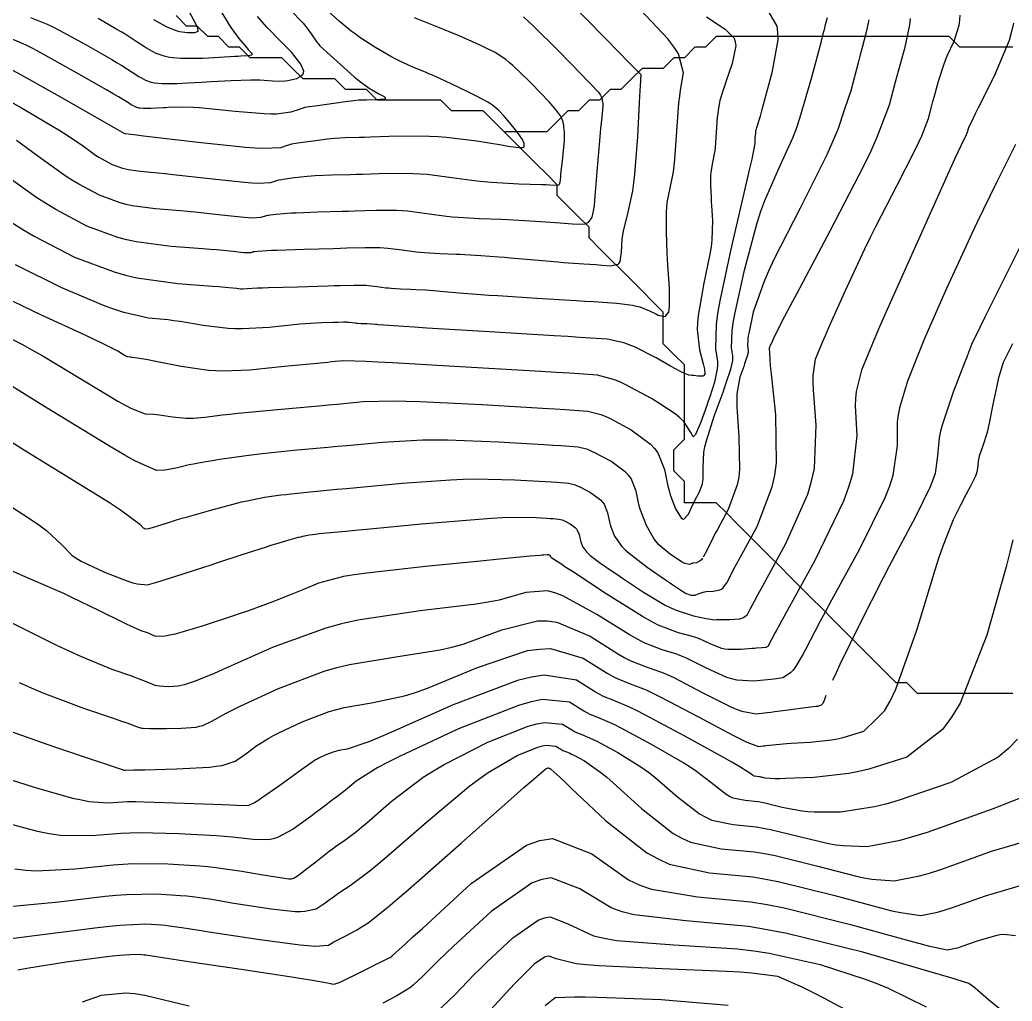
# Model space of a CAD drawing. Header units: metres. Extents: x 837475 to 838479, y 1189012 to 1191015.
# Drawn here: x 838270.1 to 838363.8, y 1189838.2 to 1189930.8 of the extents above; entities that cross this region are included whole.
import ezdxf

# ---------------------------------------------------------------- set-up
doc = ezdxf.new("R2010")
doc.units = ezdxf.units.M
doc.header["$LTSCALE"] = 0.3
for name, color, linetype in [('COTAS 10', 1, 'Continuous'), ('COTAS INT', 252, 'Continuous'), ('DRENAJE', 5, 'Continuous')]:
    doc.layers.add(name, color=color, linetype=linetype)

msp = doc.modelspace()

# ---------------------------------------------------------------- linework, layer by layer
at = {"layer": 'COTAS 10'}
for points, elevation in [([(838288.657, 1189932.267), (838289.57, 1189930.754), (838289.805, 1189930.39), (838290.033, 1189930.048), (838290.793, 1189929.012), (838291.403, 1189928.264), (838291.537, 1189928.104), (838291.655, 1189927.966), (838291.953, 1189927.638), (838292.026, 1189927.48), (838292.003, 1189927.448), (838291.961, 1189927.421), (838291.65, 1189927.367), (838290.973, 1189927.327), (838290.7, 1189927.31), (838290.389, 1189927.29), (838288.956, 1189927.194), (838287.378, 1189927.113), (838286.975, 1189927.102), (838286.588, 1189927.096), (838285.314, 1189927.115), (838284.238, 1189927.219), (838283.976, 1189927.267), (838283.73, 1189927.322), (838282.968, 1189927.59), (838282.278, 1189927.958), (838282.076, 1189928.076), (838281.869, 1189928.202), (838281.083, 1189928.717), (838280.037, 1189929.392), (838279.666, 1189929.618), (838279.26, 1189929.862), (838277.501, 1189930.887)], 1810), ([(838267.146, 1189901.698), (838270.292, 1189900.138), (838271.237, 1189899.625), (838272.214, 1189899.076), (838276.012, 1189896.801), (838279.361, 1189894.783), (838280.055, 1189894.396), (838280.649, 1189894.085), (838281.952, 1189893.582), (838282.737, 1189893.531), (838283.004, 1189893.504), (838283.293, 1189893.472), (838284.514, 1189893.308), (838285.809, 1189893.18), (838286.145, 1189893.169), (838286.47, 1189893.169), (838287.563, 1189893.262), (838289.242, 1189893.471), (838289.937, 1189893.546), (838290.732, 1189893.627), (838294.437, 1189893.981), (838298.327, 1189894.34), (838299.238, 1189894.424), (838300.078, 1189894.502), (838302.516, 1189894.73), (838305.437, 1189894.8), (838306.582, 1189894.779), (838307.873, 1189894.739), (838313.749, 1189894.449), (838319.431, 1189894.106), (838320.599, 1189894.034), (838321.592, 1189893.972), (838323.714, 1189893.83), (838324.936, 1189893.514), (838325.36, 1189893.342), (838325.823, 1189893.133), (838327.805, 1189892.076), (838329.646, 1189890.71), (838330.02, 1189890.307), (838330.333, 1189889.894), (838330.967, 1189888.328), (838330.973, 1189888.313), (838331.285, 1189886.739), (838331.392, 1189886.331), (838331.508, 1189885.934), (838332, 1189884.599), (838332.521, 1189883.758), (838332.655, 1189883.673), (838332.784, 1189883.651), (838333.213, 1189884.107), (838333.613, 1189884.953), (838333.724, 1189885.177), (838333.836, 1189885.398), (838334.239, 1189886.16), (838334.54, 1189886.973), (838334.587, 1189887.226), (838334.617, 1189887.49), (838334.595, 1189888.546), (838334.682, 1189889.973), (838334.781, 1189890.472), (838334.912, 1189891.015), (838335.659, 1189893.353), (838336.483, 1189895.633), (838336.663, 1189896.14), (838336.822, 1189896.594), (838337.223, 1189897.784), (838337.394, 1189898.608), (838337.408, 1189898.83), (838337.407, 1189899.049), (838337.285, 1189899.82), (838337.341, 1189901.398), (838337.452, 1189902.126), (838337.605, 1189902.981), (838338.504, 1189907.12), (838339.715, 1189911.613), (838339.937, 1189912.297), (838340.064, 1189912.691), (838340.419, 1189913.697), (838341.75, 1189916.729), (838343.064, 1189919.608), (838343.408, 1189920.518), (838343.743, 1189921.476), (838344.881, 1189925.342), (838345.765, 1189928.754), (838345.939, 1189929.426), (838346.083, 1189929.98), (838346.171, 1189930.313), (838346.35, 1189930.995)], 1830), ([(838317.653, 1189931.035), (838318.079, 1189930.647), (838318.571, 1189930.184), (838320.894, 1189927.883), (838323.155, 1189925.578), (838323.607, 1189925.112), (838323.984, 1189924.72), (838324.719, 1189923.925), (838324.92, 1189923.646), (838324.96, 1189923.58), (838324.994, 1189923.518), (838325.06, 1189923.332), (838325.083, 1189923.166), (838325.09, 1189923.117), (838325.098, 1189923.066), (838325.126, 1189922.869), (838325.131, 1189922.543), (838325.123, 1189922.41), (838325.112, 1189922.259), (838325.041, 1189921.559), (838324.929, 1189920.498), (838324.893, 1189920.119), (838324.853, 1189919.703), (838324.689, 1189917.893), (838324.535, 1189916.067), (838324.501, 1189915.642), (838324.472, 1189915.251), (838324.399, 1189914.127), (838324.324, 1189913.279), (838324.293, 1189913.061), (838324.258, 1189912.851), (838324.095, 1189912.152), (838323.758, 1189911.647), (838323.614, 1189911.558), (838323.448, 1189911.491), (838322.662, 1189911.433), (838321.504, 1189911.529), (838321.102, 1189911.56), (838320.666, 1189911.592), (838318.797, 1189911.722), (838316.706, 1189911.849), (838316.13, 1189911.879), (838315.554, 1189911.907), (838313.484, 1189911.99), (838311.47, 1189912.105), (838310.93, 1189912.152), (838310.397, 1189912.207), (838308.537, 1189912.461), (838306.701, 1189912.689), (838306.183, 1189912.728), (838305.662, 1189912.755), (838303.745, 1189912.765), (838301.718, 1189912.703), (838301.126, 1189912.686), (838300.522, 1189912.668), (838298.233, 1189912.602), (838296.186, 1189912.528), (838295.735, 1189912.506), (838295.334, 1189912.482), (838294.303, 1189912.39), (838293.729, 1189912.31), (838293.617, 1189912.294), (838293.525, 1189912.281), (838293.359, 1189912.257), (838293.263, 1189912.228), (838293.214, 1189912.212), (838293.156, 1189912.193), (838292.866, 1189912.095), (838292.08, 1189912.057), (838291.708, 1189912.076), (838291.27, 1189912.108), (838289.134, 1189912.329), (838286.618, 1189912.605), (838285.941, 1189912.671), (838285.272, 1189912.734), (838282.926, 1189912.924), (838280.721, 1189913.219), (838280.141, 1189913.348), (838279.574, 1189913.496), (838277.637, 1189914.203), (838275.672, 1189915.239), (838275.088, 1189915.596), (838274.487, 1189915.984), (838272.17, 1189917.637), (838269.804, 1189919.36)], 1820), ([(838364.089, 1189918.982), (838362.288, 1189915.395), (838360.475, 1189911.667), (838359.965, 1189910.592), (838359.453, 1189909.499), (838357.574, 1189905.395), (838355.852, 1189901.486), (838355.438, 1189900.515), (838355.051, 1189899.592), (838353.881, 1189896.664), (838353.13, 1189894.142), (838353.007, 1189893.475), (838352.921, 1189892.822), (838352.919, 1189890.579), (838352.519, 1189887.771), (838352.182, 1189886.763), (838351.747, 1189885.654), (838349.36, 1189880.813), (838346.735, 1189876.009), (838346.15, 1189874.923), (838345.627, 1189873.944), (838344.249, 1189871.289), (838344.011, 1189870.876), (838343.329, 1189869.691), (838343.093, 1189869.378), (838342.867, 1189869.121), (838342.118, 1189868.659), (838341.275, 1189868.553), (838340.988, 1189868.52), (838340.679, 1189868.485), (838339.368, 1189868.347), (838337.796, 1189868.444), (838337.321, 1189868.558), (838336.83, 1189868.71), (838334.912, 1189869.573), (838333.04, 1189870.513), (838332.576, 1189870.714), (838332.136, 1189870.889), (838330.747, 1189871.306), (838329.051, 1189871.97), (838328.418, 1189872.302), (838327.715, 1189872.697), (838324.585, 1189874.655), (838321.373, 1189876.418), (838320.617, 1189876.689), (838319.92, 1189876.867), (838317.883, 1189876.727), (838315.341, 1189876.005), (838314.325, 1189875.815), (838313.173, 1189875.63), (838307.883, 1189875.001), (838302.002, 1189874.108), (838300.477, 1189873.757), (838298.997, 1189873.36), (838294.025, 1189871.555), (838290.049, 1189869.784), (838289.196, 1189869.411), (838288.452, 1189869.088), (838286.66, 1189868.341), (838285.607, 1189868.007), (838285.329, 1189867.943), (838285.056, 1189867.893), (838284.116, 1189867.815), (838283.284, 1189867.874), (838283.079, 1189867.909), (838282.885, 1189867.953), (838282.274, 1189868.181), (838281.42, 1189868.548), (838281.071, 1189868.68), (838280.675, 1189868.825), (838278.84, 1189869.459), (838275.878, 1189870.668), (838274.77, 1189871.176), (838273.537, 1189871.759), (838268.048, 1189874.488)], 1840), ([(838269.64, 1189850.646), (838270.664, 1189850.529), (838271.685, 1189850.462), (838275.348, 1189850.644), (838278.904, 1189851.029), (838279.858, 1189851.09), (838280.798, 1189851.131), (838284.083, 1189851.118), (838287.099, 1189850.925), (838287.87, 1189850.854), (838288.614, 1189850.775), (838291.068, 1189850.425), (838293.037, 1189850.081), (838293.475, 1189850.007), (838293.867, 1189849.941), (838294.893, 1189849.775), (838295.509, 1189849.71), (838295.642, 1189849.707), (838295.758, 1189849.71), (838296.041, 1189849.778), (838296.455, 1189850.081), (838296.654, 1189850.233), (838296.889, 1189850.414), (838298.043, 1189851.316), (838299.311, 1189852.293), (838299.619, 1189852.522), (838299.907, 1189852.732), (838300.793, 1189853.342), (838301.927, 1189854.2), (838302.373, 1189854.567), (838302.876, 1189854.99), (838305.167, 1189856.985), (838308.185, 1189859.282), (838309.146, 1189859.895), (838310.162, 1189860.498), (838314.284, 1189862.594), (838318.09, 1189864.091), (838318.907, 1189864.317), (838319.621, 1189864.461), (838321.345, 1189864.298), (838322.263, 1189863.724), (838322.469, 1189863.608), (838322.655, 1189863.511), (838323.152, 1189863.316), (838323.895, 1189863.01), (838324.235, 1189862.843), (838324.634, 1189862.641), (838326.561, 1189861.611), (838328.829, 1189860.204), (838329.442, 1189859.763), (838330.05, 1189859.299), (838332.194, 1189857.44), (838334.278, 1189855.816), (838334.848, 1189855.502), (838335.416, 1189855.246), (838337.44, 1189854.808), (838339.618, 1189854.6), (838340.282, 1189854.49), (838340.973, 1189854.356), (838343.688, 1189853.68), (838346.427, 1189853.034), (838347.134, 1189852.918), (838347.817, 1189852.831), (838350.097, 1189852.744), (838353.208, 1189853.345), (838354.415, 1189853.691), (838355.773, 1189854.115), (838360.241, 1189855.697), (838361.926, 1189856.294), (838367.691, 1189858.553)], 1850), ([(838309.386, 1189837.06), (838311.166, 1189838.743), (838313.005, 1189840.662), (838313.583, 1189841.237), (838314.191, 1189841.831), (838316.633, 1189844.132), (838319.037, 1189845.811), (838319.621, 1189846.012), (838320.169, 1189846.1), (838321.85, 1189845.464), (838324.265, 1189844.318), (838325.275, 1189844.084), (838326.434, 1189843.886), (838331.85, 1189843.471), (838337.851, 1189843.078), (838339.378, 1189842.894), (838340.847, 1189842.677), (838345.663, 1189841.621), (838349.894, 1189840.236), (838350.994, 1189839.812), (838352.063, 1189839.37), (838355.663, 1189837.626)], 1860)]:
    msp.add_lwpolyline(points, dxfattribs=dict(at, elevation=elevation))
at = {"layer": 'COTAS INT'}
for points, elevation in [([(838320.49, 1189933.926), (838323.678, 1189930.721), (838326.816, 1189927.536), (838327.416, 1189926.926), (838327.901, 1189926.433), (838328.684, 1189925.634), (838328.705, 1189925.605), (838328.709, 1189925.598), (838328.712, 1189925.592), (838328.719, 1189925.572), (838328.722, 1189925.555), (838328.722, 1189925.55), (838328.723, 1189925.545), (838328.726, 1189925.525), (838328.726, 1189925.477), (838328.725, 1189925.462), (838328.717, 1189925.39), (838328.706, 1189925.28), (838328.702, 1189925.241), (838328.698, 1189925.198), (838328.681, 1189925.011), (838328.626, 1189924.07), (838328.598, 1189923.551), (838328.564, 1189922.921), (838328.397, 1189919.712), (838328.132, 1189916.203), (838328.037, 1189915.383), (838327.932, 1189914.629), (838327.477, 1189912.452), (838327.07, 1189910.834), (838326.995, 1189910.432), (838326.938, 1189910.049), (838326.87, 1189908.831), (838326.748, 1189907.968), (838326.656, 1189907.808), (838326.539, 1189907.684), (838325.906, 1189907.522), (838325.029, 1189907.587), (838324.758, 1189907.605), (838324.475, 1189907.624), (838323.35, 1189907.694), (838321.902, 1189907.796), (838321.415, 1189907.835), (838320.891, 1189907.879), (838318.686, 1189908.074), (838316.419, 1189908.276), (838315.856, 1189908.323), (838315.32, 1189908.366), (838313.619, 1189908.493), (838312.104, 1189908.585), (838311.686, 1189908.607), (838311.269, 1189908.627), (838309.769, 1189908.687), (838308.31, 1189908.77), (838307.919, 1189908.805), (838307.533, 1189908.844), (838306.185, 1189909.028), (838304.855, 1189909.194), (838304.48, 1189909.221), (838304.102, 1189909.241), (838302.713, 1189909.249), (838300.971, 1189909.196), (838300.371, 1189909.178), (838299.719, 1189909.159), (838296.939, 1189909.08), (838294.373, 1189909), (838293.857, 1189908.981), (838293.424, 1189908.963), (838292.562, 1189908.911), (838292.306, 1189908.875), (838292.256, 1189908.868), (838292.215, 1189908.862), (838292.141, 1189908.851), (838292.098, 1189908.839), (838292.076, 1189908.832), (838292.05, 1189908.823), (838291.921, 1189908.779), (838291.57, 1189908.762), (838291.404, 1189908.771), (838291.209, 1189908.785), (838290.257, 1189908.883), (838288.66, 1189909.04), (838288.06, 1189909.091), (838287.39, 1189909.145), (838284.396, 1189909.369), (838281.083, 1189909.812), (838280.211, 1189910.005), (838279.36, 1189910.228), (838276.449, 1189911.289), (838273.497, 1189912.847), (838272.62, 1189913.383), (838271.716, 1189913.966), (838268.235, 1189916.449)], 1822), ([(838269.302, 1189911.677), (838270.392, 1189910.988), (838271.47, 1189910.342), (838275.261, 1189908.376), (838279.018, 1189906.969), (838280.074, 1189906.677), (838281.138, 1189906.426), (838285.036, 1189905.872), (838288.281, 1189905.633), (838288.932, 1189905.581), (838289.476, 1189905.536), (838290.549, 1189905.425), (838290.932, 1189905.378), (838291.042, 1189905.374), (838291.153, 1189905.372), (838291.565, 1189905.397), (838292.554, 1189905.453), (838293.028, 1189905.472), (838293.588, 1189905.492), (838296.336, 1189905.577), (838299.172, 1189905.658), (838299.788, 1189905.676), (838300.331, 1189905.692), (838301.681, 1189905.732), (838302.542, 1189905.728), (838302.776, 1189905.715), (838303.009, 1189905.698), (838303.834, 1189905.595), (838304.669, 1189905.481), (838304.908, 1189905.457), (838305.15, 1189905.435), (838306.055, 1189905.384), (838306.984, 1189905.347), (838307.502, 1189905.321), (838308.44, 1189905.264), (838309.495, 1189905.185), (838309.827, 1189905.158), (838310.176, 1189905.129), (838311.581, 1189905.004), (838313.627, 1189904.842), (838314.38, 1189904.79), (838315.214, 1189904.734), (838318.901, 1189904.505), (838322.622, 1189904.277), (838323.478, 1189904.221), (838324.259, 1189904.17), (838326.448, 1189904.012), (838327.952, 1189903.821), (838328.301, 1189903.749), (838328.621, 1189903.668), (838329.53, 1189903.305), (838330.197, 1189902.968), (838330.363, 1189902.903), (838330.521, 1189902.851), (838331.026, 1189902.764), (838331.362, 1189903.177), (838331.413, 1189903.439), (838331.447, 1189903.766), (838331.418, 1189905.482), (838331.286, 1189907.594), (838331.254, 1189908.17), (838331.224, 1189908.742), (838331.134, 1189910.78), (838331.141, 1189912.632), (838331.172, 1189913.087), (838331.217, 1189913.518), (838331.484, 1189914.868), (838331.797, 1189916.416), (838331.871, 1189916.972), (838331.938, 1189917.583), (838332.133, 1189920.25), (838332.326, 1189922.938), (838332.392, 1189923.563), (838332.463, 1189924.135), (838332.767, 1189925.769), (838332.272, 1189927.55), (838331.84, 1189928.215), (838331.28, 1189928.955), (838328.189, 1189932.246)], 1824), ([(838269.43, 1189926.009), (838270.237, 1189925.573), (838274.106, 1189923.402), (838279.098, 1189920.547), (838280.004, 1189920.029), (838280.006, 1189920.027), (838280.012, 1189920.024), (838280.038, 1189920.024), (838280.041, 1189920.025), (838280.05, 1189920.025), (838281.112, 1189919.901), (838281.778, 1189919.823), (838282.605, 1189919.725), (838286.936, 1189919.214), (838291.41, 1189918.752), (838292.327, 1189918.686), (838293.105, 1189918.646), (838294.756, 1189918.726), (838295.368, 1189918.933), (838295.49, 1189918.974), (838295.593, 1189919.007), (838295.796, 1189919.068), (838296.145, 1189919.119), (838296.339, 1189919.146), (838296.576, 1189919.18), (838297.785, 1189919.349), (838299.154, 1189919.521), (838299.492, 1189919.555), (838299.812, 1189919.585), (838300.821, 1189919.646), (838302.129, 1189919.685), (838302.637, 1189919.7), (838303.21, 1189919.718), (838305.808, 1189919.798), (838308.781, 1189919.783), (838309.59, 1189919.74), (838310.393, 1189919.681), (838313.241, 1189919.326), (838315.561, 1189918.951), (838316.031, 1189918.879), (838316.426, 1189918.82), (838317.231, 1189918.72), (838317.494, 1189918.719), (838317.548, 1189918.721), (838317.594, 1189918.726), (838317.692, 1189918.752), (838317.72, 1189918.827), (838317.723, 1189918.862), (838317.723, 1189918.903), (838317.704, 1189919.102), (838317.543, 1189919.463), (838317.454, 1189919.606), (838317.345, 1189919.768), (838316.79, 1189920.508), (838316.151, 1189921.293), (838315.989, 1189921.484), (838315.833, 1189921.662), (838315.327, 1189922.209), (838314.733, 1189922.699), (838314.522, 1189922.841), (838314.29, 1189922.986), (838313.287, 1189923.536), (838312.136, 1189924.104), (838311.811, 1189924.261), (838311.484, 1189924.417), (838310.279, 1189924.98), (838309.063, 1189925.525), (838308.728, 1189925.67), (838308.394, 1189925.812), (838307.193, 1189926.306), (838305.917, 1189926.884), (838305.535, 1189927.079), (838305.141, 1189927.29), (838303.613, 1189928.18), (838302.121, 1189929.157), (838301.749, 1189929.423), (838301.395, 1189929.687), (838300.264, 1189930.624), (838298.91, 1189931.858)], 1816), ([(838266.704, 1189886.453), (838271.032, 1189883.712), (838271.904, 1189883.109), (838272.634, 1189882.572), (838274.093, 1189881.196), (838275.032, 1189880.232), (838275.434, 1189879.955), (838275.898, 1189879.674), (838278.088, 1189878.623), (838280.291, 1189877.787), (838280.763, 1189877.641), (838281.175, 1189877.533), (838282.165, 1189877.449), (838283.03, 1189877.698), (838283.362, 1189877.799), (838283.736, 1189877.913), (838285.423, 1189878.442), (838287.482, 1189879.101), (838288.09, 1189879.299), (838288.714, 1189879.502), (838291.108, 1189880.29), (838293.307, 1189881.01), (838293.81, 1189881.171), (838294.266, 1189881.315), (838295.528, 1189881.695), (838296.406, 1189881.93), (838296.62, 1189881.982), (838296.822, 1189882.029), (838297.444, 1189882.151), (838298.021, 1189882.233), (838298.194, 1189882.255), (838298.373, 1189882.276), (838299.066, 1189882.346), (838300.885, 1189882.517), (838301.773, 1189882.6), (838302.828, 1189882.7), (838308.026, 1189883.19), (838313.433, 1189883.647), (838314.62, 1189883.725), (838315.672, 1189883.782), (838318.351, 1189883.812), (838319.85, 1189883.721), (838320.158, 1189883.702), (838320.42, 1189883.686), (838320.98, 1189883.648), (838321.302, 1189883.565), (838321.414, 1189883.52), (838321.536, 1189883.465), (838322.059, 1189883.186), (838322.545, 1189882.825), (838322.643, 1189882.719), (838322.726, 1189882.61), (838322.895, 1189882.193), (838322.987, 1189881.754), (838323.022, 1189881.632), (838323.061, 1189881.508), (838323.233, 1189881.059), (838323.599, 1189880.551), (838323.759, 1189880.391), (838323.946, 1189880.222), (838324.832, 1189879.542), (838326.108, 1189878.667), (838326.54, 1189878.375), (838327.005, 1189878.062), (838328.971, 1189876.755), (838331.025, 1189875.533), (838331.546, 1189875.273), (838332.047, 1189875.048), (838333.688, 1189874.521), (838334.903, 1189874.279), (838335.136, 1189874.234), (838335.325, 1189874.198), (838335.632, 1189874.146), (838335.868, 1189874.154), (838336.011, 1189874.155), (838336.188, 1189874.157), (838337.108, 1189874.161), (838338.059, 1189874.238), (838338.255, 1189874.286), (838338.422, 1189874.345), (838338.785, 1189874.651), (838339.079, 1189875.207), (838339.449, 1189875.908), (838339.806, 1189876.565), (838340.237, 1189877.357), (838342.422, 1189881.337), (838344.488, 1189886.006), (838344.845, 1189887.232), (838345.109, 1189888.43), (838345.284, 1189892.518), (838345.008, 1189895.846), (838344.987, 1189896.566), (838344.991, 1189897.198), (838345.205, 1189898.749), (838345.86, 1189900.328), (838346.142, 1189900.978), (838346.467, 1189901.719), (838348.002, 1189905.161), (838349.86, 1189909.154), (838350.389, 1189910.242), (838350.925, 1189911.322), (838352.911, 1189915.161), (838354.599, 1189918.432), (838354.947, 1189919.155), (838355.243, 1189919.797), (838355.877, 1189921.457), (838356.202, 1189922.689), (838356.303, 1189923.063), (838356.408, 1189923.45), (838356.828, 1189924.966), (838357.326, 1189926.525), (838357.481, 1189926.94), (838357.643, 1189927.347), (838358.288, 1189928.756), (838358.769, 1189930.251), (838358.826, 1189930.713), (838358.852, 1189931.195)], 1836), ([(838267.44, 1189924.042), (838270.261, 1189922.458), (838273.206, 1189920.73), (838273.872, 1189920.321), (838274.473, 1189919.942), (838276.104, 1189918.824), (838277.257, 1189918.002), (838277.556, 1189917.809), (838277.847, 1189917.632), (838278.824, 1189917.116), (838279.788, 1189916.765), (838280.07, 1189916.691), (838280.359, 1189916.627), (838281.456, 1189916.48), (838283.155, 1189916.322), (838283.823, 1189916.252), (838284.576, 1189916.169), (838288.012, 1189915.774), (838291.331, 1189915.431), (838292.012, 1189915.382), (838292.589, 1189915.352), (838293.811, 1189915.411), (838294.262, 1189915.563), (838294.352, 1189915.593), (838294.428, 1189915.618), (838294.578, 1189915.662), (838294.835, 1189915.7), (838294.978, 1189915.72), (838295.153, 1189915.745), (838296.044, 1189915.87), (838297.244, 1189916.002), (838297.614, 1189916.031), (838297.999, 1189916.057), (838299.527, 1189916.124), (838301.325, 1189916.176), (838301.882, 1189916.193), (838302.464, 1189916.21), (838304.776, 1189916.282), (838307.221, 1189916.269), (838307.886, 1189916.234), (838308.547, 1189916.185), (838310.889, 1189915.893), (838313.261, 1189915.569), (838313.941, 1189915.5), (838314.63, 1189915.439), (838317.198, 1189915.294), (838319.355, 1189915.22), (838319.784, 1189915.204), (838320.141, 1189915.191), (838320.821, 1189915.163), (838320.989, 1189915.198), (838321.023, 1189915.225), (838321.052, 1189915.259), (838321.109, 1189915.445), (838321.161, 1189915.937), (838321.186, 1189916.165), (838321.216, 1189916.433), (838321.366, 1189917.729), (838321.5, 1189919.056), (838321.521, 1189919.343), (838321.535, 1189919.595), (838321.525, 1189920.214), (838321.472, 1189920.587), (838321.458, 1189920.683), (838321.445, 1189920.777), (838321.4, 1189921.092), (838321.275, 1189921.444), (838321.212, 1189921.562), (838321.135, 1189921.688), (838320.755, 1189922.217), (838320.067, 1189923.007), (838319.798, 1189923.298), (838319.494, 1189923.62), (838318.111, 1189925.046), (838316.652, 1189926.441), (838316.3, 1189926.744), (838315.972, 1189927.011), (838314.974, 1189927.673), (838314.112, 1189928.098), (838313.869, 1189928.215), (838313.624, 1189928.332), (838312.722, 1189928.754), (838311.345, 1189929.348), (838310.801, 1189929.574), (838310.185, 1189929.826), (838307.373, 1189930.96)], 1818), ([(838340.77, 1189931.521), (838341.562, 1189930.164), (838341.641, 1189929.565), (838341.651, 1189928.884), (838341.104, 1189925.748), (838340.282, 1189922.753), (838340.118, 1189922.16), (838339.981, 1189921.671), (838339.715, 1189920.762), (838339.642, 1189920.554), (838339.626, 1189920.507), (838339.612, 1189920.464), (838339.577, 1189920.35), (838339.558, 1189920.247), (838339.553, 1189920.212), (838339.549, 1189920.174), (838339.537, 1189920.015), (838339.526, 1189919.858), (838339.522, 1189919.822), (838339.517, 1189919.789), (838339.499, 1189919.698), (838339.483, 1189919.619), (838339.479, 1189919.567), (838339.478, 1189919.458), (838339.484, 1189919.329), (838339.486, 1189919.29), (838339.489, 1189919.25), (838339.499, 1189919.09), (838339.189, 1189917.6), (838338.989, 1189916.721), (838338.74, 1189915.639), (838337.431, 1189910.046), (838337.198, 1189908.963), (838336.184, 1189904.256), (838335.976, 1189903.05), (838335.826, 1189902.016), (838335.777, 1189899.72), (838335.967, 1189898.521), (838335.968, 1189898.179), (838335.946, 1189897.834), (838335.68, 1189896.553), (838335.23, 1189895.18), (838335.093, 1189894.775), (838334.949, 1189894.361), (838334.385, 1189892.779), (838333.874, 1189891.629), (838333.765, 1189891.487), (838333.669, 1189891.422), (838333.44, 1189891.825), (838332.785, 1189892.867), (838332.422, 1189893.205), (838331.979, 1189893.564), (838330.504, 1189894.527), (838329.721, 1189895.039), (838327.252, 1189896.356), (838326.676, 1189896.616), (838326.147, 1189896.83), (838324.625, 1189897.224), (838321.982, 1189897.401), (838320.746, 1189897.478), (838319.291, 1189897.568), (838312.215, 1189897.994), (838305.274, 1189898.392), (838303.903, 1189898.463), (838302.772, 1189898.518), (838300.68, 1189898.577), (838299.863, 1189898.501), (838299.537, 1189898.47), (838299.166, 1189898.436), (838297.467, 1189898.28), (838295.392, 1189898.081), (838294.785, 1189898.02), (838294.164, 1189897.956), (838291.807, 1189897.705), (838289.323, 1189897.595), (838288.623, 1189897.62), (838287.917, 1189897.669), (838285.324, 1189898.046), (838283.095, 1189898.492), (838282.618, 1189898.585), (838282.202, 1189898.664), (838281.211, 1189898.838), (838280.713, 1189898.909), (838280.609, 1189898.923), (838280.519, 1189898.934), (838280.319, 1189898.953), (838280.106, 1189899.035), (838280.009, 1189899.086), (838279.896, 1189899.149), (838279.349, 1189899.478), (838277.846, 1189900.249), (838277.13, 1189900.591), (838276.284, 1189900.988), (838272.143, 1189902.886), (838267.688, 1189905.041)], 1828), ([(838295.859, 1189931.473), (838296.615, 1189930.687), (838296.809, 1189930.466), (838296.996, 1189930.244), (838297.615, 1189929.43), (838298.09, 1189928.757), (838298.187, 1189928.623), (838298.268, 1189928.512), (838298.434, 1189928.302), (838300.38, 1189926.53), (838301.68, 1189925.383), (838301.984, 1189925.13), (838302.265, 1189924.904), (838303.077, 1189924.32), (838303.694, 1189923.954), (838303.851, 1189923.866), (838304.003, 1189923.783), (838304.503, 1189923.533), (838304.661, 1189923.354), (838304.597, 1189923.318), (838304.487, 1189923.286), (838303.701, 1189923.217), (838302.794, 1189923.189), (838302.608, 1189923.183), (838302.45, 1189923.178), (838302.115, 1189923.168), (838301.625, 1189923.113), (838301.371, 1189923.08), (838301.064, 1189923.04), (838299.526, 1189922.828), (838298, 1189922.615), (838297.701, 1189922.572), (838297.455, 1189922.537), (838297.015, 1189922.473), (838296.758, 1189922.397), (838296.629, 1189922.355), (838296.473, 1189922.304), (838295.702, 1189922.042), (838294.325, 1189921.857), (838293.788, 1189921.855), (838293.184, 1189921.873), (838290.443, 1189922.112), (838287.681, 1189922.404), (838287.064, 1189922.456), (838286.512, 1189922.494), (838285.052, 1189922.527), (838284.105, 1189922.479), (838283.876, 1189922.467), (838283.661, 1189922.455), (838283.005, 1189922.414), (838282.476, 1189922.387), (838282.341, 1189922.383), (838282.211, 1189922.381), (838281.783, 1189922.387), (838281.422, 1189922.422), (838281.334, 1189922.438), (838281.252, 1189922.457), (838280.996, 1189922.547), (838280.764, 1189922.67), (838280.696, 1189922.71), (838280.627, 1189922.752), (838280.363, 1189922.925), (838279.411, 1189923.495), (838278.907, 1189923.788), (838278.299, 1189924.14), (838275.238, 1189925.897), (838272.03, 1189927.679), (838271.33, 1189928.047), (838270.712, 1189928.359), (838269.159, 1189929.035)], 1814), ([(838334.932, 1189931.056), (838336.681, 1189929.872), (838337.537, 1189929.022), (838337.64, 1189928.691), (838337.684, 1189928.318), (838337.356, 1189926.626), (838336.746, 1189924.897), (838336.613, 1189924.502), (838336.495, 1189924.143), (838336.196, 1189923.148), (838336.019, 1189922.224), (838335.978, 1189921.91), (838335.941, 1189921.57), (838335.835, 1189920.132), (838335.732, 1189918.72), (838335.696, 1189918.397), (838335.657, 1189918.102), (838335.492, 1189917.283), (838335.35, 1189916.568), (838335.327, 1189916.34), (838335.31, 1189916.099), (838335.306, 1189915.119), (838335.359, 1189913.963), (838335.378, 1189913.612), (838335.399, 1189913.246), (838335.491, 1189911.812), (838335.426, 1189909.957), (838335.349, 1189909.326), (838335.245, 1189908.644), (838334.655, 1189905.759), (838334.552, 1189905.184), (838334.134, 1189902.861), (838334.074, 1189902.171), (838334.05, 1189901.529), (838334.269, 1189899.619), (838334.623, 1189898.299), (838334.685, 1189898.029), (838334.732, 1189897.801), (838334.768, 1189897.322), (838334.629, 1189897.168), (838334.564, 1189897.143), (838334.487, 1189897.127), (838334.117, 1189897.137), (838333.715, 1189897.187), (838333.619, 1189897.197), (838333.53, 1189897.206), (838333.261, 1189897.22), (838332.652, 1189897.472), (838332.348, 1189897.629), (838331.985, 1189897.824), (838331.537, 1189898.079), (838330.185, 1189898.847), (838328.143, 1189899.892), (838327.628, 1189900.101), (838327.135, 1189900.276), (838325.537, 1189900.618), (838322.951, 1189900.795), (838321.836, 1189900.866), (838320.547, 1189900.947), (838314.451, 1189901.316), (838308.526, 1189901.672), (838307.344, 1189901.745), (838306.362, 1189901.806), (838304.476, 1189901.934), (838303.933, 1189901.982), (838303.798, 1189901.994), (838303.67, 1189902.004), (838303.262, 1189902.034), (838302.899, 1189902.056), (838302.799, 1189902.062), (838302.699, 1189902.067), (838302.34, 1189902.081), (838301.991, 1189902.101), (838301.897, 1189902.109), (838301.804, 1189902.119), (838301.482, 1189902.163), (838301.163, 1189902.202), (838301.073, 1189902.209), (838300.983, 1189902.214), (838300.65, 1189902.215), (838300.128, 1189902.2), (838299.918, 1189902.194), (838299.68, 1189902.187), (838298.584, 1189902.156), (838297.047, 1189902.07), (838296.531, 1189902.028), (838295.976, 1189901.979), (838293.644, 1189901.739), (838291.115, 1189901.589), (838290.435, 1189901.597), (838289.764, 1189901.627), (838287.416, 1189901.914), (838285.23, 1189902.282), (838284.661, 1189902.363), (838284.109, 1189902.435), (838282.246, 1189902.619), (838279.923, 1189903.131), (838279.08, 1189903.41), (838278.151, 1189903.748), (838274.074, 1189905.463), (838269.716, 1189907.629)], 1826), ([(838271.129, 1189930.977), (838272.687, 1189930.345), (838273.231, 1189930.084), (838273.823, 1189929.785), (838276.37, 1189928.392), (838278.78, 1189927.001), (838279.286, 1189926.703), (838279.724, 1189926.444), (838280.723, 1189925.821), (838281.248, 1189925.477), (838281.386, 1189925.393), (838281.521, 1189925.314), (838281.982, 1189925.069), (838282.491, 1189924.89), (838282.655, 1189924.853), (838282.83, 1189924.821), (838283.548, 1189924.751), (838284.399, 1189924.738), (838284.658, 1189924.742), (838284.927, 1189924.75), (838285.981, 1189924.804), (838287.286, 1189924.885), (838287.713, 1189924.909), (838288.169, 1189924.934), (838290.054, 1189925.03), (838291.911, 1189925.088), (838292.35, 1189925.089), (838292.756, 1189925.084), (838293.949, 1189925.01), (838294.9, 1189924.973), (838295.154, 1189924.99), (838295.402, 1189925.02), (838296.264, 1189925.227), (838296.827, 1189925.609), (838296.887, 1189925.75), (838296.906, 1189925.905), (838296.63, 1189926.589), (838295.986, 1189927.416), (838295.774, 1189927.661), (838295.546, 1189927.913), (838294.601, 1189928.881), (838293.649, 1189929.835), (838293.418, 1189930.079), (838293.201, 1189930.314), (838292.533, 1189931.089)], 1812), ([(838286.074, 1189931.563), (838286.692, 1189930.425), (838286.798, 1189930.198), (838286.876, 1189930.008), (838286.925, 1189929.643), (838286.688, 1189929.554), (838286.586, 1189929.54), (838286.469, 1189929.53), (838285.915, 1189929.53), (838285.215, 1189929.637), (838285.006, 1189929.694), (838284.79, 1189929.763), (838283.955, 1189930.112), (838283.034, 1189930.602), (838282.765, 1189930.759)], 1808), ([(838263.723, 1189894.453), (838270.557, 1189890.162), (838277.258, 1189886.044), (838278.56, 1189885.219), (838279.621, 1189884.53), (838281.451, 1189883.179), (838281.745, 1189882.832), (838281.838, 1189882.777), (838281.934, 1189882.739), (838282.323, 1189882.749), (838282.815, 1189882.901), (838282.977, 1189882.952), (838283.15, 1189883.008), (838283.87, 1189883.244), (838285.006, 1189883.596), (838285.443, 1189883.725), (838285.932, 1189883.868), (838288.136, 1189884.498), (838290.466, 1189885.121), (838291.034, 1189885.259), (838291.568, 1189885.383), (838293.218, 1189885.707), (838294.75, 1189885.924), (838295.209, 1189885.981), (838295.683, 1189886.037), (838297.523, 1189886.225), (838300.032, 1189886.458), (838300.928, 1189886.542), (838301.911, 1189886.634), (838306.189, 1189887.037), (838310.768, 1189887.365), (838311.941, 1189887.409), (838313.072, 1189887.434), (838316.817, 1189887.357), (838319.71, 1189887.183), (838320.305, 1189887.146), (838320.81, 1189887.115), (838321.891, 1189887.042), (838322.513, 1189886.881), (838322.73, 1189886.794), (838322.965, 1189886.687), (838323.975, 1189886.149), (838324.912, 1189885.454), (838325.102, 1189885.249), (838325.262, 1189885.038), (838325.588, 1189884.233), (838325.766, 1189883.386), (838325.833, 1189883.149), (838325.908, 1189882.911), (838326.241, 1189882.044), (838326.947, 1189881.064), (838327.256, 1189880.754), (838327.616, 1189880.428), (838329.327, 1189879.115), (838331.05, 1189877.915), (838331.417, 1189877.661), (838331.736, 1189877.441), (838332.492, 1189876.926), (838332.909, 1189876.678), (838333.015, 1189876.625), (838333.117, 1189876.58), (838333.451, 1189876.472), (838333.755, 1189876.457), (838333.839, 1189876.469), (838333.923, 1189876.488), (838334.223, 1189876.615), (838334.607, 1189876.754), (838334.744, 1189876.781), (838334.894, 1189876.803), (838335.546, 1189876.838), (838336.197, 1189876.967), (838336.347, 1189877.047), (838336.484, 1189877.147), (838336.632, 1189877.348), (838336.867, 1189877.67), (838337.481, 1189878.873), (838337.763, 1189879.403), (838338.094, 1189880.017), (838339.695, 1189882.945), (838341.133, 1189886.68), (838341.362, 1189887.803), (838341.517, 1189888.966), (838341.466, 1189893.487), (838341.051, 1189897.358), (838340.978, 1189898.111), (838340.922, 1189898.725), (838340.868, 1189899.792), (838340.977, 1189900.055), (838341.024, 1189900.163), (838341.078, 1189900.286), (838341.334, 1189900.86), (838342.327, 1189902.803), (838342.846, 1189903.79), (838343.471, 1189904.972), (838346.61, 1189910.86), (838349.799, 1189917.039), (838350.455, 1189918.403), (838351.014, 1189919.617), (838352.212, 1189922.752), (838352.774, 1189924.893), (838352.932, 1189925.481), (838353.548, 1189927.727), (838353.669, 1189928.165), (838354.118, 1189930.28), (838354.195, 1189930.877)], 1834), ([(838363.887, 1189930.451), (838363.724, 1189929.654), (838363.493, 1189928.815), (838362.084, 1189925.438), (838360.58, 1189922.469), (838360.289, 1189921.887), (838360.052, 1189921.41), (838359.648, 1189920.552), (838359.601, 1189920.383), (838359.589, 1189920.34), (838359.578, 1189920.299), (838359.542, 1189920.162), (838359.471, 1189919.977), (838359.439, 1189919.906), (838359.4, 1189919.826), (838359.212, 1189919.462), (838358.379, 1189917.673), (838357.933, 1189916.694), (838357.394, 1189915.504), (838354.669, 1189909.462), (838351.856, 1189903.151), (838351.26, 1189901.792), (838350.744, 1189900.602), (838349.543, 1189897.707), (838349.06, 1189895.67), (838348.997, 1189895.021), (838348.964, 1189894.334), (838349.102, 1189891.548), (838348.7, 1189887.894), (838348.328, 1189886.661), (838347.843, 1189885.331), (838345.15, 1189879.729), (838342.381, 1189874.698), (838341.848, 1189873.728), (838341.498, 1189873.089), (838341.417, 1189872.942), (838340.704, 1189871.633), (838340.593, 1189871.543), (838340.542, 1189871.526), (838340.481, 1189871.512), (838340.186, 1189871.489), (838339.659, 1189871.463), (838339.452, 1189871.448), (838339.219, 1189871.428), (838338.157, 1189871.327), (838336.971, 1189871.331), (838336.66, 1189871.378), (838336.357, 1189871.445), (838335.323, 1189871.854), (838334.254, 1189872.343), (838333.929, 1189872.461), (838333.591, 1189872.571), (838332.266, 1189872.904), (838330.363, 1189873.64), (838329.662, 1189874.005), (838328.885, 1189874.438), (838325.449, 1189876.584), (838322.274, 1189878.684), (838321.662, 1189879.089), (838321.166, 1189879.418), (838320.337, 1189879.968), (838320.275, 1189880.015), (838320.262, 1189880.027), (838320.251, 1189880.038), (838320.226, 1189880.074), (838320.214, 1189880.105), (838320.211, 1189880.114), (838320.208, 1189880.122), (838320.202, 1189880.153), (838320.19, 1189880.182), (838320.184, 1189880.19), (838320.178, 1189880.197), (838320.144, 1189880.222), (838320.107, 1189880.242), (838320.099, 1189880.246), (838320.091, 1189880.249), (838320.068, 1189880.255), (838320.029, 1189880.257), (838320.011, 1189880.258), (838319.99, 1189880.26), (838319.885, 1189880.266), (838319.56, 1189880.251), (838319.4, 1189880.239), (838319.209, 1189880.223), (838318.267, 1189880.138), (838316.06, 1189879.926), (838315.072, 1189879.83), (838313.921, 1189879.719), (838308.404, 1189879.184), (838302.852, 1189878.553), (838301.678, 1189878.382), (838300.662, 1189878.212), (838298.308, 1189877.609), (838296.828, 1189876.972), (838296.363, 1189876.78), (838295.874, 1189876.582), (838293.911, 1189875.813), (838291.611, 1189874.971), (838290.909, 1189874.726), (838290.18, 1189874.477), (838287.315, 1189873.538), (838284.785, 1189872.799), (838284.267, 1189872.677), (838283.829, 1189872.59), (838282.905, 1189872.571), (838282.453, 1189872.784), (838282.312, 1189872.843), (838282.164, 1189872.902), (838281.573, 1189873.115), (838280.581, 1189873.531), (838280.18, 1189873.719), (838279.725, 1189873.937), (838277.627, 1189874.987), (838275.024, 1189876.256), (838274.251, 1189876.614), (838273.455, 1189876.973), (838270.389, 1189878.294), (838267.759, 1189879.446)], 1838), ([(838350.26, 1189930.761), (838350.009, 1189929.58), (838349.587, 1189928.023), (838349.435, 1189927.454), (838349.269, 1189926.824), (838348.546, 1189924.047), (838347.957, 1189922.317), (838347.312, 1189920.423), (838346.824, 1189919.259), (838346.272, 1189918.026), (838343.75, 1189912.991), (838341.286, 1189908.144), (838340.771, 1189907.029), (838340.329, 1189906.013), (838339.335, 1189903.165), (838338.936, 1189901.325), (838338.868, 1189900.945), (838338.818, 1189900.621), (838338.793, 1189899.92), (838338.848, 1189899.577), (838338.848, 1189899.48), (838338.842, 1189899.381), (838338.766, 1189899.015), (838338.587, 1189898.486), (838338.517, 1189898.284), (838338.437, 1189898.059), (838338.071, 1189897.046), (838337.799, 1189895.469), (838337.778, 1189894.888), (838337.781, 1189894.244), (838337.988, 1189891.399), (838338.052, 1189888.369), (838337.964, 1189887.61), (838337.83, 1189886.885), (838336.967, 1189884.552), (838335.951, 1189882.677), (838335.721, 1189882.24), (838335.513, 1189881.839), (838334.948, 1189880.688), (838334.605, 1189880.059)], 1832), ([(838364.902, 1189910.132), (838361.806, 1189903.896), (838361.211, 1189902.697), (838360.73, 1189901.728), (838359.941, 1189900.132), (838359.649, 1189899.377), (838359.481, 1189898.938), (838359.275, 1189898.4), (838358.218, 1189895.622), (838357.199, 1189892.614), (838357.017, 1189891.93), (838356.878, 1189891.31), (838356.737, 1189889.61), (838356.499, 1189887.941), (838356.299, 1189887.342), (838356.041, 1189886.683), (838354.622, 1189883.806), (838352.727, 1189880.277), (838352.168, 1189879.208), (838351.595, 1189878.098), (838349.402, 1189873.755), (838347.523, 1189869.921), (838347.148, 1189869.133), (838346.835, 1189868.462), (838346.813, 1189868.409)], 1842), ([(838268.658, 1189863.819), (838273.28, 1189862.181), (838277.396, 1189860.804), (838278.186, 1189860.539), (838278.826, 1189860.325), (838279.874, 1189859.975), (838279.928, 1189859.96), (838279.94, 1189859.957), (838279.95, 1189859.955), (838279.977, 1189859.953), (838280.004, 1189859.955), (838280.027, 1189859.955), (838280.083, 1189859.953), (838280.862, 1189859.97), (838281.329, 1189859.982), (838281.906, 1189859.996), (838284.9, 1189860.075), (838288.006, 1189860.244), (838288.654, 1189860.316), (838289.209, 1189860.398), (838290.447, 1189860.786), (838291.134, 1189861.286), (838291.342, 1189861.438), (838291.558, 1189861.597), (838292.4, 1189862.222), (838293.612, 1189862.979), (838294.061, 1189863.222), (838294.56, 1189863.478), (838296.769, 1189864.521), (838299.311, 1189865.484), (838300.019, 1189865.689), (838300.729, 1189865.868), (838303.307, 1189866.292), (838306.416, 1189866.96), (838307.46, 1189867.292), (838308.584, 1189867.688), (838313.307, 1189869.65), (838318.027, 1189871.23), (838319.149, 1189871.384), (838320.191, 1189871.417), (838323.289, 1189870.512), (838325.534, 1189869.108), (838326.039, 1189868.824), (838326.492, 1189868.587), (838327.709, 1189868.11), (838329.226, 1189867.526), (838329.87, 1189867.221), (838330.61, 1189866.854), (838334.092, 1189865.01), (838337.476, 1189863.208), (838338.155, 1189862.868), (838338.721, 1189862.596), (838339.834, 1189862.187), (838340.276, 1189862.237), (838340.419, 1189862.254), (838340.57, 1189862.274), (838341.193, 1189862.357), (838342.145, 1189862.45), (838342.504, 1189862.476), (838342.904, 1189862.501), (838344.694, 1189862.592), (838346.727, 1189862.807), (838347.281, 1189862.91), (838347.831, 1189863.033), (838349.783, 1189863.634), (838350.992, 1189864.82), (838351.72, 1189865.535), (838352.26, 1189866.477), (838352.801, 1189867.599), (838354.771, 1189873.151), (838356.505, 1189878.848), (838356.899, 1189880.061), (838357.255, 1189881.116), (838358.227, 1189883.608), (838358.923, 1189884.987), (838359.105, 1189885.339), (838359.282, 1189885.679), (838359.883, 1189886.798), (838360.334, 1189887.712), (838360.416, 1189887.921), (838360.479, 1189888.111), (838360.555, 1189888.641), (838360.601, 1189889.185), (838360.647, 1189889.385), (838360.706, 1189889.606), (838361.037, 1189890.582), (838361.442, 1189891.853), (838361.548, 1189892.261), (838361.651, 1189892.693), (838361.998, 1189894.454), (838362.348, 1189896.234), (838362.452, 1189896.678), (838362.558, 1189897.101), (838362.97, 1189898.452), (838363.823, 1189900.204)], 1844), ([(838334.545, 1189879.95), (838334.44, 1189879.809), (838334.336, 1189879.695), (838333.984, 1189879.515), (838333.676, 1189879.492), (838333.6, 1189879.478), (838333.529, 1189879.46), (838333.305, 1189879.369), (838332.911, 1189879.443), (838332.732, 1189879.529), (838332.523, 1189879.644), (838331.514, 1189880.3), (838330.432, 1189881.231), (838330.177, 1189881.521), (838329.941, 1189881.823), (838329.248, 1189883.029), (838328.755, 1189884.314), (838328.645, 1189884.667), (838328.545, 1189885.018), (838328.28, 1189886.273), (838327.798, 1189887.466), (838327.561, 1189887.778), (838327.279, 1189888.082), (838325.89, 1189889.112), (838324.394, 1189889.91), (838324.045, 1189890.068), (838323.724, 1189890.197), (838322.802, 1189890.436), (838321.201, 1189890.544), (838320.452, 1189890.59), (838319.571, 1189890.645), (838315.283, 1189890.903), (838310.473, 1189891.087), (838309.262, 1189891.094), (838308.103, 1189891.082), (838304.353, 1189890.884), (838300.995, 1189890.568), (838300.083, 1189890.483), (838299.179, 1189890.399), (838295.98, 1189890.103), (838292.994, 1189889.798), (838292.224, 1189889.708), (838291.478, 1189889.616), (838288.993, 1189889.262), (838286.965, 1189888.92), (838286.508, 1189888.835), (838286.096, 1189888.754), (838284.986, 1189888.497), (838284.187, 1189888.316), (838283.972, 1189888.282), (838283.759, 1189888.257), (838283.01, 1189888.225), (838280.979, 1189889.14), (838279.958, 1189889.71), (838278.738, 1189890.419), (838272.675, 1189894.123), (838266.582, 1189897.903)], 1832), ([(838363.848, 1189881.697), (838363.557, 1189880.514), (838363.201, 1189879.149), (838361.376, 1189872.701), (838358.852, 1189866.289), (838358.055, 1189864.947), (838357.215, 1189863.792), (838354.68, 1189861.841), (838353.831, 1189861.188), (838350.256, 1189860.051), (838349.296, 1189859.822), (838348.35, 1189859.63), (838345.045, 1189859.246), (838342.384, 1189859.153), (838341.845, 1189859.144), (838341.391, 1189859.143), (838340.467, 1189859.2), (838340.123, 1189859.285), (838340.036, 1189859.302), (838339.952, 1189859.316), (838339.676, 1189859.342), (838339.419, 1189859.398), (838339.348, 1189859.43), (838339.275, 1189859.47), (838339.011, 1189859.676), (838337.91, 1189860.365), (838337.31, 1189860.71), (838336.581, 1189861.122), (838332.884, 1189863.165), (838329.1, 1189865.186), (838328.317, 1189865.584), (838327.649, 1189865.912), (838326.19, 1189866.512), (838325.213, 1189866.895), (838324.849, 1189867.085), (838324.444, 1189867.313), (838322.641, 1189868.441), (838319.6, 1189868.916), (838318.415, 1189868.732), (838317.08, 1189868.411), (838311.018, 1189866.112), (838305.205, 1189863.53), (838304.027, 1189863.031), (838303.037, 1189862.625), (838301.018, 1189861.938), (838300.224, 1189861.807), (838300.006, 1189861.752), (838299.788, 1189861.689), (838299.005, 1189861.392), (838298.325, 1189861.071), (838298.171, 1189860.992), (838298.033, 1189860.918), (838297.659, 1189860.684), (838297.03, 1189860.226), (838296.731, 1189860.009), (838296.377, 1189859.753), (838294.645, 1189858.506), (838292.914, 1189857.297), (838292.56, 1189857.066), (838292.261, 1189856.879), (838291.631, 1189856.58), (838290.546, 1189856.612), (838289.958, 1189856.635), (838289.247, 1189856.664), (838285.64, 1189856.821), (838281.848, 1189856.944), (838281.019, 1189856.953), (838280.285, 1189856.951), (838278.434, 1189856.85), (838276.625, 1189856.97), (838275.919, 1189857.106), (838275.123, 1189857.288), (838271.505, 1189858.315), (838267.818, 1189859.48)], 1846), ([(838270.032, 1189868.21), (838271.171, 1189867.708), (838272.286, 1189867.238), (838276.108, 1189865.804), (838279.107, 1189864.79), (838279.703, 1189864.585), (838280.196, 1189864.412), (838281.128, 1189864.059), (838281.485, 1189863.946), (838281.615, 1189863.924), (838281.758, 1189863.906), (838282.39, 1189863.876), (838283.282, 1189863.878), (838283.589, 1189863.881), (838283.922, 1189863.885), (838285.345, 1189863.905), (838286.756, 1189864.023), (838287.082, 1189864.088), (838287.381, 1189864.167), (838288.224, 1189864.568), (838289.593, 1189865.341), (838290.223, 1189865.653), (838290.961, 1189866.009), (838294.533, 1189867.65), (838298.834, 1189869.279), (838300.032, 1189869.626), (838301.233, 1189869.928), (838305.595, 1189870.647), (838309.794, 1189871.295), (838310.892, 1189871.554), (838311.963, 1189871.847), (838315.595, 1189873.189), (838318.973, 1189874.048), (838319.883, 1189874.037), (838320.782, 1189873.917), (838323.937, 1189872.584), (838326.625, 1189870.902), (838327.229, 1189870.563), (838327.772, 1189870.278), (838329.228, 1189869.708), (838330.681, 1189869.208), (838331.223, 1189868.968), (838331.825, 1189868.684), (838334.502, 1189867.291), (838337.153, 1189865.959), (838337.738, 1189865.713), (838338.259, 1189865.52), (838339.601, 1189865.267), (838340.664, 1189865.387), (838341.008, 1189865.429), (838341.374, 1189865.476), (838342.874, 1189865.677), (838344.234, 1189865.861), (838344.511, 1189865.897), (838344.745, 1189865.926), (838345.231, 1189865.978), (838345.432, 1189865.999), (838345.487, 1189866.009), (838345.542, 1189866.021), (838345.735, 1189866.081), (838345.927, 1189866.269), (838345.981, 1189866.363), (838346.034, 1189866.474), (838346.23, 1189867.024)], 1842), ([(838364.279, 1189862.862), (838363.429, 1189861.987), (838362.453, 1189861.173), (838358.037, 1189858.825), (838357.878, 1189858.741), (838353.014, 1189857.083), (838351.856, 1189856.756), (838350.779, 1189856.487), (838347.571, 1189855.995), (838345.101, 1189855.992), (838344.489, 1189856.031), (838343.909, 1189856.088), (838342.077, 1189856.44), (838340.548, 1189856.821), (838340.159, 1189856.896), (838339.785, 1189856.958), (838338.558, 1189857.075), (838337.418, 1189857.322), (838337.098, 1189857.466), (838336.777, 1189857.643), (838335.603, 1189858.558), (838333.98, 1189859.832), (838333.376, 1189860.236), (838332.705, 1189860.663), (838329.723, 1189862.388), (838326.867, 1189863.913), (838326.276, 1189864.214), (838325.772, 1189864.461), (838324.671, 1189864.914), (838323.934, 1189865.203), (838323.659, 1189865.347), (838323.353, 1189865.518), (838321.993, 1189866.37), (838319.439, 1189866.61), (838318.38, 1189866.397), (838317.17, 1189866.063), (838311.529, 1189863.844), (838306.008, 1189861.258), (838304.872, 1189860.692), (838303.907, 1189860.191), (838301.844, 1189858.924), (838301.026, 1189858.212), (838300.847, 1189858.061), (838300.688, 1189857.93), (838300.283, 1189857.624), (838299.9, 1189857.353), (838299.755, 1189857.245), (838299.593, 1189857.122), (838298.865, 1189856.557), (838297.901, 1189855.823), (838297.59, 1189855.594), (838297.26, 1189855.353), (838295.908, 1189854.39), (838294.431, 1189853.607), (838294.022, 1189853.479), (838293.613, 1189853.391), (838292.137, 1189853.398), (838290.163, 1189853.642), (838289.441, 1189853.704), (838288.643, 1189853.763), (838285.126, 1189853.957), (838281.421, 1189854.033), (838280.504, 1189854.019), (838279.635, 1189853.988), (838276.891, 1189853.747), (838273.907, 1189853.794), (838272.887, 1189853.945), (838271.782, 1189854.155), (838267.093, 1189855.412)], 1848), ([(838269.463, 1189847.131), (838273.805, 1189847.541), (838278.173, 1189848.069), (838279.211, 1189848.161), (838280.175, 1189848.229), (838283.04, 1189848.278), (838285.286, 1189848.135), (838285.86, 1189848.081), (838286.414, 1189848.023), (838288.241, 1189847.762), (838290.126, 1189847.444), (838290.716, 1189847.349), (838291.336, 1189847.25), (838293.82, 1189846.87), (838296.101, 1189846.628), (838296.593, 1189846.617), (838297.023, 1189846.63), (838298.072, 1189846.88), (838298.658, 1189847.256), (838298.797, 1189847.349), (838298.925, 1189847.437), (838299.304, 1189847.715), (838299.801, 1189848.071), (838300.004, 1189848.208), (838300.234, 1189848.363), (838301.303, 1189849.061), (838303.167, 1189850.471), (838303.899, 1189851.073), (838304.725, 1189851.768), (838308.489, 1189855.047), (838312.463, 1189858.372), (838313.421, 1189859.098), (838314.317, 1189859.738), (838317.039, 1189861.344), (838319.011, 1189862.119), (838319.434, 1189862.236), (838319.804, 1189862.311), (838320.697, 1189862.227), (838321.172, 1189861.929), (838321.279, 1189861.869), (838321.375, 1189861.819), (838321.633, 1189861.718), (838322.018, 1189861.56), (838322.194, 1189861.473), (838322.401, 1189861.368), (838323.399, 1189860.835), (838324.952, 1189859.745), (838325.509, 1189859.289), (838326.12, 1189858.766), (838328.785, 1189856.322), (838331.779, 1189853.99), (838332.599, 1189853.538), (838333.414, 1189853.17), (838336.322, 1189852.54), (838339.451, 1189852.243), (838340.405, 1189852.084), (838341.397, 1189851.891), (838345.298, 1189850.92), (838348.946, 1189849.979), (838349.778, 1189849.805), (838350.534, 1189849.67), (838352.623, 1189849.493), (838355.016, 1189849.969), (838355.963, 1189850.245), (838357.033, 1189850.583), (838361.926, 1189852.323), (838362.499, 1189852.493), (838367.083, 1189853.851)], 1852), ([(838267.241, 1189843.799), (838272.262, 1189844.438), (838277.442, 1189845.11), (838278.565, 1189845.232), (838279.553, 1189845.327), (838281.997, 1189845.438), (838283.472, 1189845.344), (838283.85, 1189845.309), (838284.213, 1189845.27), (838285.414, 1189845.099), (838287.215, 1189844.806), (838287.957, 1189844.691), (838288.805, 1189844.56), (838292.748, 1189843.965), (838296.561, 1189843.464), (838297.327, 1189843.392), (838297.968, 1189843.35), (838299.237, 1189843.441), (838299.763, 1189843.748), (838299.935, 1189843.843), (838300.118, 1189843.942), (838300.877, 1189844.331), (838301.708, 1189844.77), (838301.938, 1189844.899), (838302.167, 1189845.032), (838302.99, 1189845.539), (838304.842, 1189847.022), (838305.719, 1189847.77), (838306.755, 1189848.663), (838311.812, 1189853.108), (838316.74, 1189857.463), (838317.695, 1189858.3), (838318.471, 1189858.978), (838319.793, 1189860.094), (838319.931, 1189860.148), (838319.96, 1189860.156), (838319.986, 1189860.161), (838320.049, 1189860.155), (838320.082, 1189860.135), (838320.089, 1189860.13), (838320.096, 1189860.127), (838320.114, 1189860.12), (838320.141, 1189860.109), (838320.153, 1189860.103), (838320.167, 1189860.095), (838320.237, 1189860.058), (838321.076, 1189859.286), (838321.575, 1189858.816), (838322.19, 1189858.234), (838325.376, 1189855.204), (838329.281, 1189852.163), (838330.349, 1189851.573), (838331.412, 1189851.093), (838335.204, 1189850.273), (838339.284, 1189849.885), (838340.528, 1189849.677), (838341.822, 1189849.427), (838346.908, 1189848.161), (838351.464, 1189846.924), (838352.423, 1189846.692), (838353.251, 1189846.508), (838355.15, 1189846.242), (838356.723, 1189846.555), (838357.345, 1189846.736), (838358.049, 1189846.959), (838361.266, 1189848.103), (838364.657, 1189849.107)], 1854), ([(838269.921, 1189841.121), (838270.756, 1189841.278), (838274.497, 1189841.867), (838278.109, 1189842.348), (838278.863, 1189842.437), (838279.509, 1189842.506), (838280.954, 1189842.598), (838281.659, 1189842.553), (838281.839, 1189842.537), (838282.013, 1189842.518), (838282.587, 1189842.436), (838284.203, 1189842.184), (838285.033, 1189842.057), (838286.031, 1189841.906), (838291.017, 1189841.158), (838295.96, 1189840.411), (838296.93, 1189840.26), (838297.727, 1189840.134), (838299.165, 1189839.883), (838299.448, 1189839.808), (838299.516, 1189839.794), (838299.581, 1189839.782), (838299.78, 1189839.763), (838300.237, 1189839.92), (838300.464, 1189840.019), (838300.735, 1189840.143), (838302.076, 1189840.792), (838303.459, 1189841.48), (838303.757, 1189841.628), (838304.017, 1189841.757), (838304.647, 1189842.071), (838304.961, 1189842.228), (838305.022, 1189842.259), (838305.072, 1189842.284), (838305.157, 1189842.328), (838305.187, 1189842.352), (838305.201, 1189842.364), (838305.217, 1189842.378), (838305.3, 1189842.45), (838306.497, 1189843.548), (838307.216, 1189844.209), (838308.104, 1189845.025), (838312.713, 1189849.262), (838317.929, 1189852.884), (838319.2, 1189853.312), (838320.395, 1189853.492), (838324.086, 1189852.066), (838327.566, 1189849.588), (838328.629, 1189849.104), (838329.735, 1189848.708), (838334.086, 1189848.006), (838339.117, 1189847.527), (838340.651, 1189847.271), (838342.247, 1189846.962), (838348.519, 1189845.401), (838353.982, 1189843.87), (838355.067, 1189843.579), (838355.967, 1189843.347), (838357.676, 1189842.991), (838358.43, 1189843.141), (838358.728, 1189843.228), (838359.065, 1189843.334), (838360.607, 1189843.882), (838362.232, 1189844.364), (838362.621, 1189844.428), (838362.985, 1189844.463), (838364.081, 1189844.339)], 1856), ([(838363.696, 1189836.554), (838361.55, 1189838.292), (838360.524, 1189839.173), (838360.307, 1189839.353), (838360.119, 1189839.506), (838359.679, 1189839.824), (838357.992, 1189840.36), (838357.018, 1189840.649), (838355.824, 1189840.998), (838349.679, 1189842.77), (838342.505, 1189844.545), (838340.662, 1189844.897), (838338.881, 1189845.189), (838332.968, 1189845.738), (838328.084, 1189846.297), (838326.952, 1189846.594), (838325.916, 1189846.953), (838322.968, 1189848.765), (838320.271, 1189849.785), (838319.392, 1189849.645), (838318.456, 1189849.322), (838314.599, 1189846.628), (838311.037, 1189843.327), (838310.287, 1189842.62), (838309.64, 1189842.003), (838308.155, 1189840.525), (838307.272, 1189839.69), (838307.004, 1189839.478), (838306.726, 1189839.275), (838305.635, 1189838.614), (838304.385, 1189837.97)], 1858), ([(838351.647, 1189835.429), (838346.133, 1189838.38), (838344.97, 1189838.975), (838343.964, 1189839.474), (838341.647, 1189840.471), (838339.188, 1189840.808), (838338.095, 1189840.89), (838336.822, 1189840.967), (838330.732, 1189841.204), (838324.783, 1189841.475), (838323.598, 1189841.574), (838322.614, 1189841.683), (838320.732, 1189842.162), (838320.067, 1189842.414), (838319.85, 1189842.38), (838319.619, 1189842.3), (838318.668, 1189841.635), (838317.344, 1189840.335), (838316.879, 1189839.854), (838316.37, 1189839.321), (838314.177, 1189836.961)], 1862), ([(838286.096, 1189837.674), (838281.899, 1189838.698), (838280.952, 1189838.84), (838280.097, 1189838.921), (838277.787, 1189838.699), (838276.007, 1189838.046)], 1858), ([(838319.698, 1189837.75), (838320.639, 1189838.487), (838322.477, 1189838.573), (838323.458, 1189838.562), (838324.645, 1189838.536), (838330.639, 1189838.316), (838336.974, 1189837.781)], 1864)]:
    msp.add_lwpolyline(points, dxfattribs=dict(at, elevation=elevation))
at = {"layer": 'DRENAJE'}
for points in [[(838315.84, 1189920.179, 1816.011), (838314.841, 1189921.179, 1816.008), (838313.841, 1189922.179, 1816.006), (838312.841, 1189922.179, 1816.004), (838311.842, 1189922.179, 1816.002), (838310.842, 1189922.179, 1816), (838309.842, 1189923.178, 1815.993), (838308.843, 1189923.178, 1815.885), (838307.843, 1189923.178, 1815.486), (838306.843, 1189923.178, 1815.026), (838305.844, 1189923.178, 1814.601), (838304.844, 1189923.178, 1814.279), (838303.844, 1189923.178, 1814.154), (838302.845, 1189924.178, 1814.069), (838301.845, 1189924.178, 1814.008), (838300.845, 1189924.178, 1813.996), (838299.846, 1189925.178, 1813.79), (838298.846, 1189925.178, 1813.27), (838297.846, 1189925.178, 1812.731), (838296.847, 1189925.178, 1812.339), (838295.847, 1189926.177, 1812.019), (838294.847, 1189927.177, 1811.785), (838293.848, 1189927.177, 1811.275), (838292.848, 1189927.177, 1810.737), (838291.848, 1189927.177, 1810.385), (838290.849, 1189928.177, 1810.076), (838289.849, 1189928.177, 1809.961), (838288.849, 1189929.176, 1809.435), (838287.85, 1189929.176, 1808.853), (838286.85, 1189930.176, 1808.232), (838285.85, 1189930.176, 1808.068), (838284.851, 1189931.176, 1808.002)], [(838363.824, 1189928.177, 1838.228), (838362.824, 1189928.177, 1837.847), (838361.825, 1189928.177, 1837.461), (838360.825, 1189928.177, 1837.075), (838359.825, 1189928.177, 1836.69), (838358.826, 1189928.177, 1836.306), (838357.826, 1189929.176, 1835.748), (838356.826, 1189929.176, 1835.327), (838355.827, 1189929.176, 1834.899), (838354.827, 1189929.176, 1834.445), (838353.827, 1189929.176, 1833.967), (838352.828, 1189929.176, 1833.468), (838351.828, 1189929.176, 1832.965), (838350.828, 1189929.176, 1832.464), (838349.829, 1189929.176, 1831.967), (838348.829, 1189929.176, 1831.47), (838347.829, 1189929.176, 1830.973), (838346.83, 1189929.176, 1830.477), (838345.83, 1189929.176, 1829.987), (838344.83, 1189929.176, 1829.521), (838343.831, 1189929.176, 1829.057), (838342.831, 1189929.176, 1828.585), (838341.831, 1189929.176, 1828.104), (838340.832, 1189929.176, 1827.618), (838339.832, 1189929.176, 1827.133), (838338.832, 1189929.176, 1826.666), (838337.833, 1189929.176, 1826.258), (838336.833, 1189929.176, 1825.983), (838335.833, 1189929.176, 1825.639), (838334.834, 1189928.177, 1825.116), (838333.834, 1189928.177, 1824.739), (838332.834, 1189927.177, 1824.194), (838331.835, 1189927.177, 1823.758), (838330.835, 1189926.177, 1823.142), (838329.836, 1189926.177, 1822.679), (838328.836, 1189926.177, 1822.274), (838327.836, 1189925.178, 1821.684), (838326.837, 1189924.178, 1821.055), (838325.837, 1189924.178, 1820.578), (838324.837, 1189923.178, 1819.968), (838323.838, 1189923.178, 1819.514), (838322.838, 1189922.179, 1818.891), (838321.838, 1189922.179, 1818.442), (838320.839, 1189921.179, 1817.809), (838319.839, 1189920.179, 1817.199), (838318.839, 1189920.179, 1816.743), (838317.84, 1189920.179, 1816.341), (838316.84, 1189920.179, 1816.077), (838315.84, 1189920.179, 1816.011)], [(838363.824, 1189867.197, 1847.257), (838362.824, 1189867.197, 1846.985), (838361.825, 1189867.197, 1846.713), (838360.825, 1189867.197, 1846.441), (838359.825, 1189867.197, 1846.167), (838358.826, 1189867.197, 1845.885), (838357.826, 1189867.197, 1845.588), (838356.826, 1189867.197, 1845.285), (838355.827, 1189867.197, 1844.981), (838354.827, 1189867.197, 1844.679), (838353.827, 1189868.197, 1844.25), (838352.828, 1189868.197, 1843.933), (838351.828, 1189869.197, 1843.462), (838350.828, 1189870.196, 1842.992), (838349.829, 1189871.196, 1842.525), (838348.829, 1189872.196, 1842.025), (838347.829, 1189873.195, 1841.326), (838346.83, 1189874.195, 1840.548), (838345.83, 1189875.195, 1839.74), (838344.83, 1189876.194, 1838.895), (838343.831, 1189877.194, 1838.041), (838342.831, 1189878.194, 1837.183), (838341.831, 1189879.193, 1836.325), (838340.832, 1189880.193, 1835.466), (838339.832, 1189881.193, 1834.608), (838338.832, 1189882.192, 1833.75), (838337.833, 1189883.192, 1832.894), (838336.833, 1189884.192, 1832.042), (838335.833, 1189885.191, 1831.194), (838334.834, 1189885.191, 1830.63), (838333.834, 1189885.191, 1830.17), (838332.834, 1189885.191, 1830.023), (838332.834, 1189886.191, 1830.002), (838332.834, 1189887.191, 1830), (838331.835, 1189888.19, 1829.958), (838331.835, 1189889.19, 1829.637), (838331.835, 1189890.19, 1829.24), (838332.834, 1189891.189, 1828.554), (838332.834, 1189892.189, 1828.235), (838332.834, 1189893.189, 1828.025), (838332.834, 1189894.188, 1827.734), (838332.834, 1189895.188, 1827.215), (838332.834, 1189896.187, 1826.655), (838332.834, 1189897.187, 1826.195), (838332.834, 1189898.187, 1826.022), (838331.835, 1189899.186, 1825.977), (838330.835, 1189900.186, 1825.514), (838330.835, 1189901.186, 1824.959), (838330.835, 1189902.185, 1824.429), (838330.835, 1189903.185, 1824.108), (838329.836, 1189904.185, 1823.961), (838328.836, 1189905.184, 1823.541), (838327.836, 1189906.184, 1822.94), (838326.837, 1189907.184, 1822.367), (838325.837, 1189908.183, 1821.989), (838324.837, 1189909.183, 1821.459), (838323.838, 1189910.183, 1820.752), (838323.838, 1189911.182, 1820.334), (838322.838, 1189912.182, 1819.932), (838321.838, 1189913.182, 1819.297), (838320.839, 1189914.181, 1818.594), (838320.839, 1189915.181, 1818.155), (838319.839, 1189916.181, 1817.805), (838318.839, 1189917.18, 1817.121), (838317.84, 1189918.18, 1816.441), (838316.84, 1189919.18, 1816.076), (838315.84, 1189920.179, 1816.011)]]:
    msp.add_polyline3d(points, dxfattribs=at)

doc.saveas('drawing.dxf')
